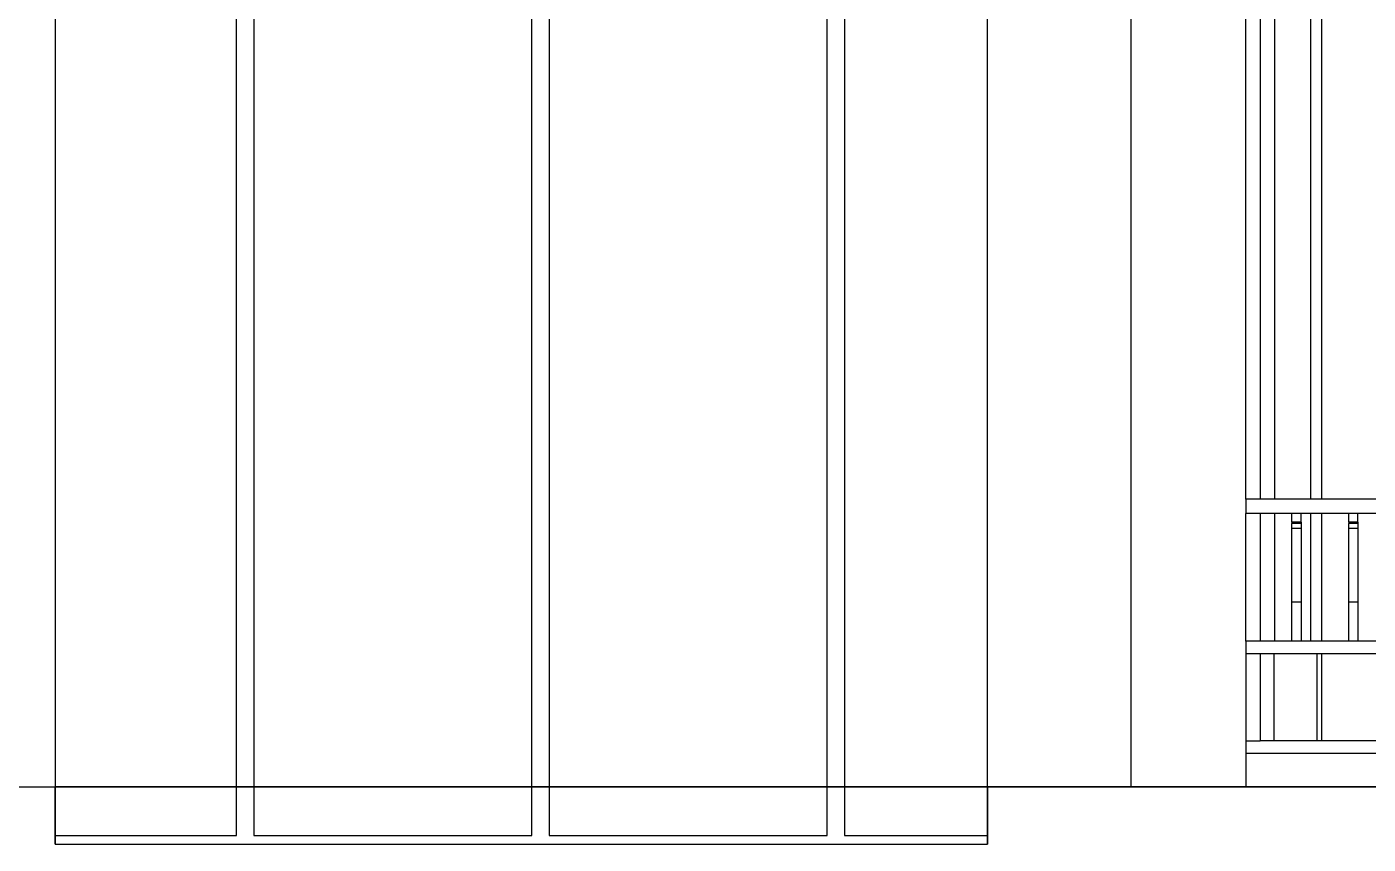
# Model space of a CAD drawing. Extents: x -24961 to 905641, y -154323 to 635957.
# Drawn here: x 427280 to 431954, y -120272 to -117424 of the extents above; entities that cross this region are included whole.
import ezdxf

# ---------------------------------------------------------------- set-up
doc = ezdxf.new("R2010")
doc.units = 0
doc.header["$LTSCALE"] = 1000
doc.header["$MEASUREMENT"] = 0
doc.layers.add('DOTE', color=1, linetype='Continuous')
doc.layers.add('窗', color=154, linetype='Continuous')

msp = doc.modelspace()

# ---------------------------------------------------------------- linework, layer by layer
for p, q in [((431628.2, -116937.1), (431628.2, -119070)), ((431528.2, -119070), (431528.2, -116993.1)), ((431578.2, -117047.7), (431578.2, -119070)), ((431128.2, -120071.9), (431128.2, -117060.8)), ((431578.2, -119070), (431528.2, -119070)), ((431528.2, -119070), (431528.2, -119119.7)), ((431628.2, -119070), (431578.2, -119070)), ((431754.8, -119070), (431628.2, -119070)), ((431792.8, -119070), (431754.8, -119070)), ((432903.6, -119070), (431792.8, -119070)), ((431578.2, -119119.7), (431528.2, -119119.7)), ((431528.2, -119564.5), (431528.2, -119119.7)), ((431578.2, -119119.7), (431578.2, -119564.5)), ((431628.2, -119119.7), (431578.2, -119119.7)), ((431628.2, -119119.7), (431628.2, -119564.5)), ((431688.8, -119119.7), (431628.2, -119119.7)), ((431720.4, -119119.7), (431688.8, -119119.7)), ((431688.8, -119150.4), (431688.8, -119119.7)), ((431720.4, -119150.4), (431688.8, -119150.4)), ((431688.8, -119150.4), (431688.8, -119154)), ((431754.8, -119119.7), (431720.4, -119119.7)), ((431720.4, -119150.4), (431720.4, -119119.7)), ((431720.4, -119150.4), (431720.4, -119154)), ((431754.8, -119564.5), (431754.8, -119119.7)), ((431792.8, -119119.7), (431754.8, -119119.7)), ((431792.8, -119564.5), (431792.8, -119119.7)), ((431886.5, -119119.7), (431792.8, -119119.7)), ((431918.1, -119119.7), (431886.5, -119119.7)), ((431886.5, -119150.4), (431886.5, -119119.7)), ((431918.1, -119150.4), (431886.5, -119150.4)), ((431886.5, -119150.4), (431886.5, -119154)), ((432084.3, -119119.7), (431918.1, -119119.7)), ((431918.1, -119150.4), (431918.1, -119119.7)), ((431918.1, -119150.4), (431918.1, -119154)), ((431720.4, -119154), (431688.8, -119154)), ((431688.8, -119171.7), (431688.8, -119154)), ((431720.4, -119171.7), (431688.8, -119171.7)), ((431688.8, -119428.1), (431688.8, -119171.7)), ((431720.4, -119154), (431720.4, -119171.7)), ((431720.4, -119171.7), (431720.4, -119428.1)), ((431918.1, -119154), (431886.5, -119154)), ((431886.5, -119171.7), (431886.5, -119154)), ((431918.1, -119171.7), (431886.5, -119171.7)), ((431886.5, -119428.1), (431886.5, -119171.7)), ((431918.1, -119154), (431918.1, -119171.7)), ((431918.1, -119171.7), (431918.1, -119428.1)), ((431720.4, -119428.1), (431688.8, -119428.1)), ((431688.8, -119564.5), (431688.8, -119428.1)), ((431720.4, -119428.1), (431720.4, -119564.5)), ((431918.1, -119428.1), (431886.5, -119428.1)), ((431886.5, -119564.5), (431886.5, -119428.1)), ((431918.1, -119428.1), (431918.1, -119564.5)), ((431578.2, -119564.5), (431528.2, -119564.5)), ((431528.2, -119564.5), (431528.2, -119608.2)), ((431628.2, -119564.5), (431578.2, -119564.5)), ((431688.8, -119564.5), (431628.2, -119564.5)), ((431720.4, -119564.5), (431688.8, -119564.5)), ((431754.8, -119564.5), (431720.4, -119564.5)), ((431792.8, -119564.5), (431754.8, -119564.5)), ((431886.5, -119564.5), (431792.8, -119564.5)), ((431918.1, -119564.5), (431886.5, -119564.5)), ((432084.3, -119564.5), (431918.1, -119564.5)), ((431528.2, -119608.2), (431528.2, -119911.3)), ((431578.2, -119608.2), (431528.2, -119608.2)), ((431578.2, -119608.2), (431578.2, -119911.3)), ((431626.4, -119608.2), (431578.2, -119608.2)), ((431626.4, -119911.3), (431626.4, -119608.2)), ((431776.4, -119608.2), (431626.4, -119608.2)), ((431776.4, -119911.3), (431776.4, -119608.2)), ((431792.8, -119608.2), (431776.4, -119608.2)), ((431792.8, -119911.3), (431792.8, -119608.2)), ((432593.4, -119608.2), (431792.8, -119608.2)), ((431528.2, -119911.3), (431578.2, -119911.3)), ((431528.2, -119911.3), (431528.2, -119955)), ((431626.4, -119911.3), (431578.2, -119911.3)), ((431776.4, -119911.3), (431626.4, -119911.3)), ((431792.8, -119911.3), (431776.4, -119911.3)), ((432593.4, -119911.3), (431792.8, -119911.3)), ((431528.2, -119955), (435237.1, -119955)), ((431528.2, -119955), (431528.2, -120071.9)), ((427254.5, -120071.9), (427378.2, -120071.9)), ((430628.2, -120071.9), (427378.2, -120071.9)), ((431128.2, -120071.9), (430628.2, -120071.9)), ((431528.2, -120071.9), (431128.2, -120071.9)), ((435256.9, -120071.9), (431528.2, -120071.9))]:
    msp.add_line(p, q)
at = {"layer": 'DOTE'}
msp.add_line((393685.1, -120071.9), (443041.3, -120071.9), dxfattribs=at)
at = {"layer": '窗'}
for p, q in [((431754.8, -119070), (431754.8, -116800.6)), ((431792.8, -119070), (431792.8, -117001.9)), ((427378.2, -117051.9), (427378.2, -120241.9)), ((428010.5, -120241.9), (428010.5, -117051.9)), ((428070.8, -117051.9), (428070.8, -120241.9)), ((429039.6, -120241.9), (429039.6, -117051.9)), ((429099.8, -117051.9), (429099.8, -120241.9)), ((430068.7, -120241.9), (430068.7, -117051.9)), ((430128.9, -117051.9), (430128.9, -120241.9)), ((430628.2, -120241.9), (430628.2, -117051.9)), ((427378.2, -120271.9), (427378.2, -120071.9)), ((430628.2, -120071.9), (430628.2, -120271.9)), ((427378.2, -120241.9), (428010.5, -120241.9)), ((427378.2, -120241.9), (427378.2, -120271.9)), ((427378.2, -120271.9), (430628.2, -120271.9)), ((428070.8, -120241.9), (429039.6, -120241.9)), ((429099.8, -120241.9), (430068.7, -120241.9)), ((430128.9, -120241.9), (430628.2, -120241.9)), ((430628.2, -120271.9), (430628.2, -120241.9))]:
    msp.add_line(p, q, dxfattribs=at)

doc.saveas('drawing.dxf')
